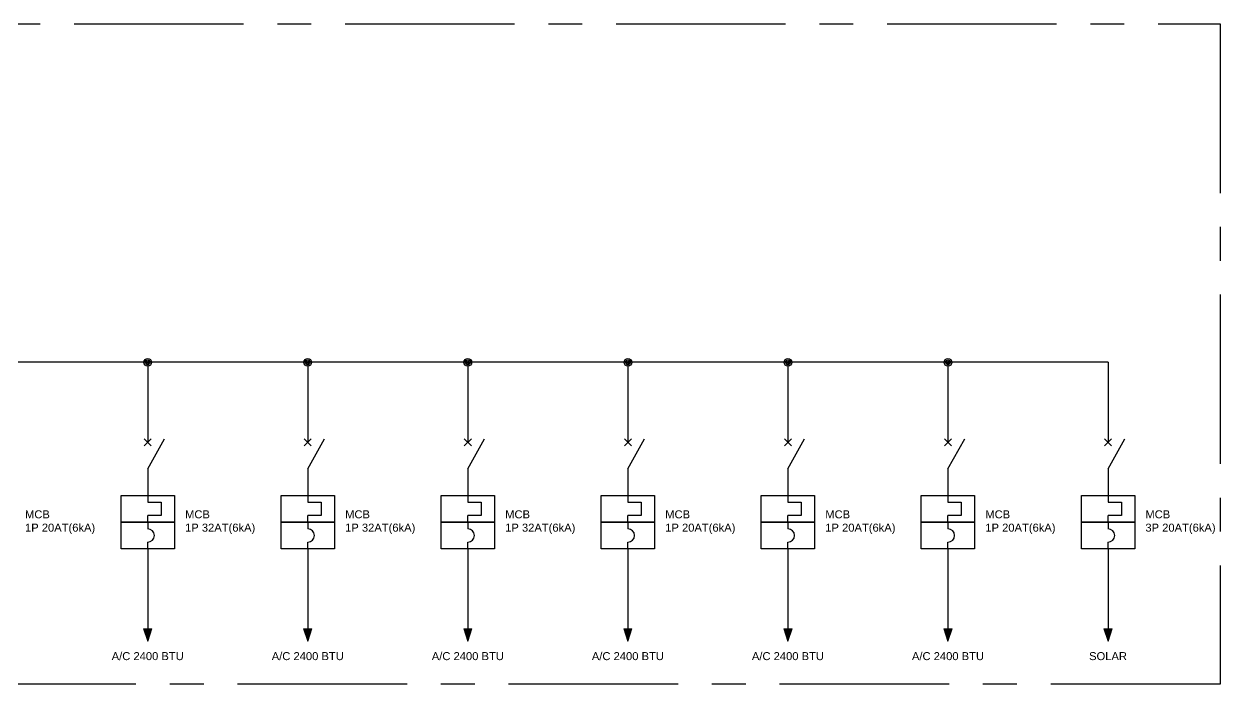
# Model space of a CAD drawing. Header units: inches. Extents: x 0 to 672, y -8 to 354.
# Drawn here: x 447.8 to 672, y 0 to 123.9 of the extents above; entities that cross this region are included whole.
import ezdxf
from ezdxf.enums import TextEntityAlignment as Align

# ---------------------------------------------------------------- set-up
doc = ezdxf.new("R2010")
doc.units = ezdxf.units.IN
doc.header["$MEASUREMENT"] = 0
doc.linetypes.add('CENTER', pattern=[50.8, 31.75, -6.35, 6.35, -6.35])
doc.layers.add('SYMS', color=7, linetype='Continuous')
doc.layers.add('WIRES', color=7, linetype='Continuous')
doc.layers.add('wire', color=7, linetype='Continuous', lineweight=20)
doc.styles.get("Standard").update_dxf_attribs({"font": 'sanss___.ttf'})
doc.styles.add('WD_IEC', font='ISOCP2.shx', dxfattribs={"width": 0.9, "height": 4, "bigfont": 'extfont2.shx'})

# ---------------------------------------------------------------- blocks, each defined once
blk = doc.blocks.new('HCB21Q9')
for p, q in [((2.5, 0), (-3.12, 3.13)), ((8.75, 0), (8.75, 2.5)), ((8.75, 2.5), (11.25, 2.5)), ((11.25, 2.5), (11.25, 0)), ((-7.5, 0), (-2.5, 0)), ((-1.84, 0.66), (-3.16, -0.66)), ((-3.16, 0.66), (-1.84, -0.66)), ((2.5, 0), (7.5, 0)), ((7.5, 0), (8.75, 0)), ((12.5, 0), (11.25, 0)), ((12.5, 0), (13.75, 0)), ((17.5, 0), (16.25, 0)), ((17.5, 0), (22.5, 0))]:
    blk.add_line(p, q)
for points in [[(7.5, 5), (12.5, 5), (12.5, -5), (7.5, -5)], [(12.5, 5), (17.5, 5), (17.5, -5), (12.5, -5)]]:
    blk.add_lwpolyline(points, close=True)
blk.add_arc((15, 0), 1.25, 0, 180)
at = {"style": 'WD_IEC'}
for tag, height, p in [('INST', 2.5, (6.95, 11.55)), ('LOC', 2.5, (6.95, 8.32)), ('TAG2', 2.5, (6.95, 5.23)), ('TERM02', 2, (22.5, 1)), ('XREF', 2.5, (-2.31, -4.58)), ('DESC1', 2.5, (-2.31, -7.7)), ('DESC2', 2.5, (-1.53, -11.09)), ('DESC3', 2.5, (-1.53, -14.52))]:
    blk.add_attdef(tag, text='', height=height, dxfattribs=at).set_placement(p, align=Align.RIGHT)
at = {"style": 'WD_IEC', "flags": 1}
for tag, p, height in [('RATING1', (12.19, 6.16), 2.5), ('X2LINK', (-0.31, 2.29), 0.32), ('X4TERM01', (-7.5, 0), 0.32), ('X8LINK', (-0.31, 0.79), 0.32), ('X1TERM02', (22.5, 0), 0.32), ('CONTACT', (-7.67, -1.7), 1), ('FAMILY', (17.86, -2.21), 1)]:
    blk.add_attdef(tag, p, '', height=height, dxfattribs=at)
at = {"style": 'WD_IEC'}
blk.add_attdef('TERM01', (-7.5, 1), '', height=2, dxfattribs=at)
blk = doc.blocks.new('WDDOT')
for radius in [0.72, 0.449, 0.223]:
    blk.add_circle((0, 0), radius)

msp = doc.modelspace()

# ---------------------------------------------------------------- hatches: boundary and pattern name
at = {"layer": 'wire'}
h = msp.add_hatch(color=256, dxfattribs=at)
h.dxf.hatch_style = 1
h.paths.add_polyline_path([(471.77, 10.38), (470.23, 10.38), (471, 8)])
h = msp.add_hatch(color=256, dxfattribs=at)
h.dxf.hatch_style = 1
h.paths.add_polyline_path([(501.77, 10.38), (500.23, 10.38), (501, 8)])
h = msp.add_hatch(color=256, dxfattribs=at)
h.dxf.hatch_style = 1
h.paths.add_polyline_path([(531.77, 10.38), (530.23, 10.38), (531, 8)])
h = msp.add_hatch(color=256, dxfattribs=at)
h.dxf.hatch_style = 1
h.paths.add_polyline_path([(561.77, 10.38), (560.23, 10.38), (561, 8)])
h = msp.add_hatch(color=256, dxfattribs=at)
h.dxf.hatch_style = 1
h.paths.add_polyline_path([(591.77, 10.38), (590.23, 10.38), (591, 8)])
h = msp.add_hatch(color=256, dxfattribs=at)
h.dxf.hatch_style = 1
h.paths.add_polyline_path([(621.77, 10.38), (620.23, 10.38), (621, 8)])
h = msp.add_hatch(color=256, dxfattribs=at)
h.dxf.hatch_style = 1
h.paths.add_polyline_path([(651.77, 10.38), (650.23, 10.38), (651, 8)])

# ---------------------------------------------------------------- linework, layer by layer
for p, q in [((471, 8), (470.23, 10.38)), ((471.77, 10.38), (470.23, 10.38)), ((471, 8), (471.77, 10.38)), ((501, 8), (500.23, 10.38)), ((501.77, 10.38), (500.23, 10.38)), ((501, 8), (501.77, 10.38)), ((531, 8), (530.23, 10.38)), ((531.77, 10.38), (530.23, 10.38)), ((531, 8), (531.77, 10.38)), ((561, 8), (560.23, 10.38)), ((561.77, 10.38), (560.23, 10.38)), ((561, 8), (561.77, 10.38)), ((591, 8), (590.23, 10.38)), ((591.77, 10.38), (590.23, 10.38)), ((591, 8), (591.77, 10.38)), ((621, 8), (620.23, 10.38)), ((621.77, 10.38), (620.23, 10.38)), ((621, 8), (621.77, 10.38)), ((651, 8), (650.23, 10.38)), ((651.77, 10.38), (650.23, 10.38)), ((651, 8), (651.77, 10.38))]:
    msp.add_line(p, q, dxfattribs=at)
at = {"layer": 'WIRES'}
for p, q in [((651, 60.38), (21, 60.38)), ((471, 60.38), (471, 50.38)), ((501, 60.38), (501, 50.38)), ((531, 60.38), (531, 50.38)), ((561, 60.38), (561, 50.38)), ((591, 60.38), (591, 50.38)), ((621, 60.38), (621, 50.38)), ((651, 60.38), (651, 50.38)), ((471, 20.38), (471, 10.38)), ((501, 20.38), (501, 10.38)), ((531, 20.38), (531, 10.38)), ((561, 20.38), (561, 10.38)), ((591, 20.38), (591, 10.38)), ((621, 20.38), (621, 10.38)), ((651, 20.38), (651, 10.38))]:
    msp.add_line(p, q, dxfattribs=at)
at = {"layer": 'WIRES', "linetype": 'CENTER'}
msp.add_lwpolyline([(0, 123.88), (672, 123.88), (672, 0), (0, 0)], close=True, dxfattribs=at)

# ---------------------------------------------------------------- block references
at = {"layer": 'SYMS'}
for p in [(471, 60.38), (501, 60.38), (531, 60.38), (561, 60.38), (591, 60.38), (621, 60.38)]:
    msp.add_blockref('WDDOT', p, dxfattribs=at)
at = {"layer": 'SYMS', "rotation": 270}
for p in [(471, 42.88), (501, 42.88), (531, 42.88), (561, 42.88), (591, 42.88), (621, 42.88), (651, 42.88)]:
    msp.add_blockref('HCB21Q9', p, dxfattribs=at)

# ---------------------------------------------------------------- texts
at = {"layer": 'wire', "char_height": 1.5, "attachment_point": 2}
for s, insert in [('A/C 2400 BTU', (471, 6)), ('A/C 2400 BTU', (501, 6)), ('A/C 2400 BTU', (531, 6)), ('A/C 2400 BTU', (561, 6)), ('A/C 2400 BTU', (591, 6)), ('A/C 2400 BTU', (621, 6)), ('SOLAR', (651, 6))]:
    msp.add_mtext_dynamic_manual_height_columns(s, width=16.6653, gutter_width=10, heights=[1.66], dxfattribs=dict(at, insert=insert))
at = {"layer": 'WIRES', "char_height": 1.5, "attachment_point": 4}
for s, insert in [('MCB\\P1P 20AT(6kA)', (448, 30.38)), ('MCB\\P1P 32AT(6kA)', (478, 30.38)), ('MCB\\P1P 32AT(6kA)', (508, 30.38)), ('MCB\\P1P 32AT(6kA)', (538, 30.38)), ('MCB\\P1P 20AT(6kA)', (568, 30.38)), ('MCB\\P1P 20AT(6kA)', (598, 30.38)), ('MCB\\P1P 20AT(6kA)', (628, 30.38)), ('MCB\\P3P 20AT(6kA)', (658, 30.38))]:
    msp.add_mtext_dynamic_manual_height_columns(s, width=14.683, gutter_width=12.5, heights=[4.76], dxfattribs=dict(at, insert=insert))

doc.saveas('drawing.dxf')
